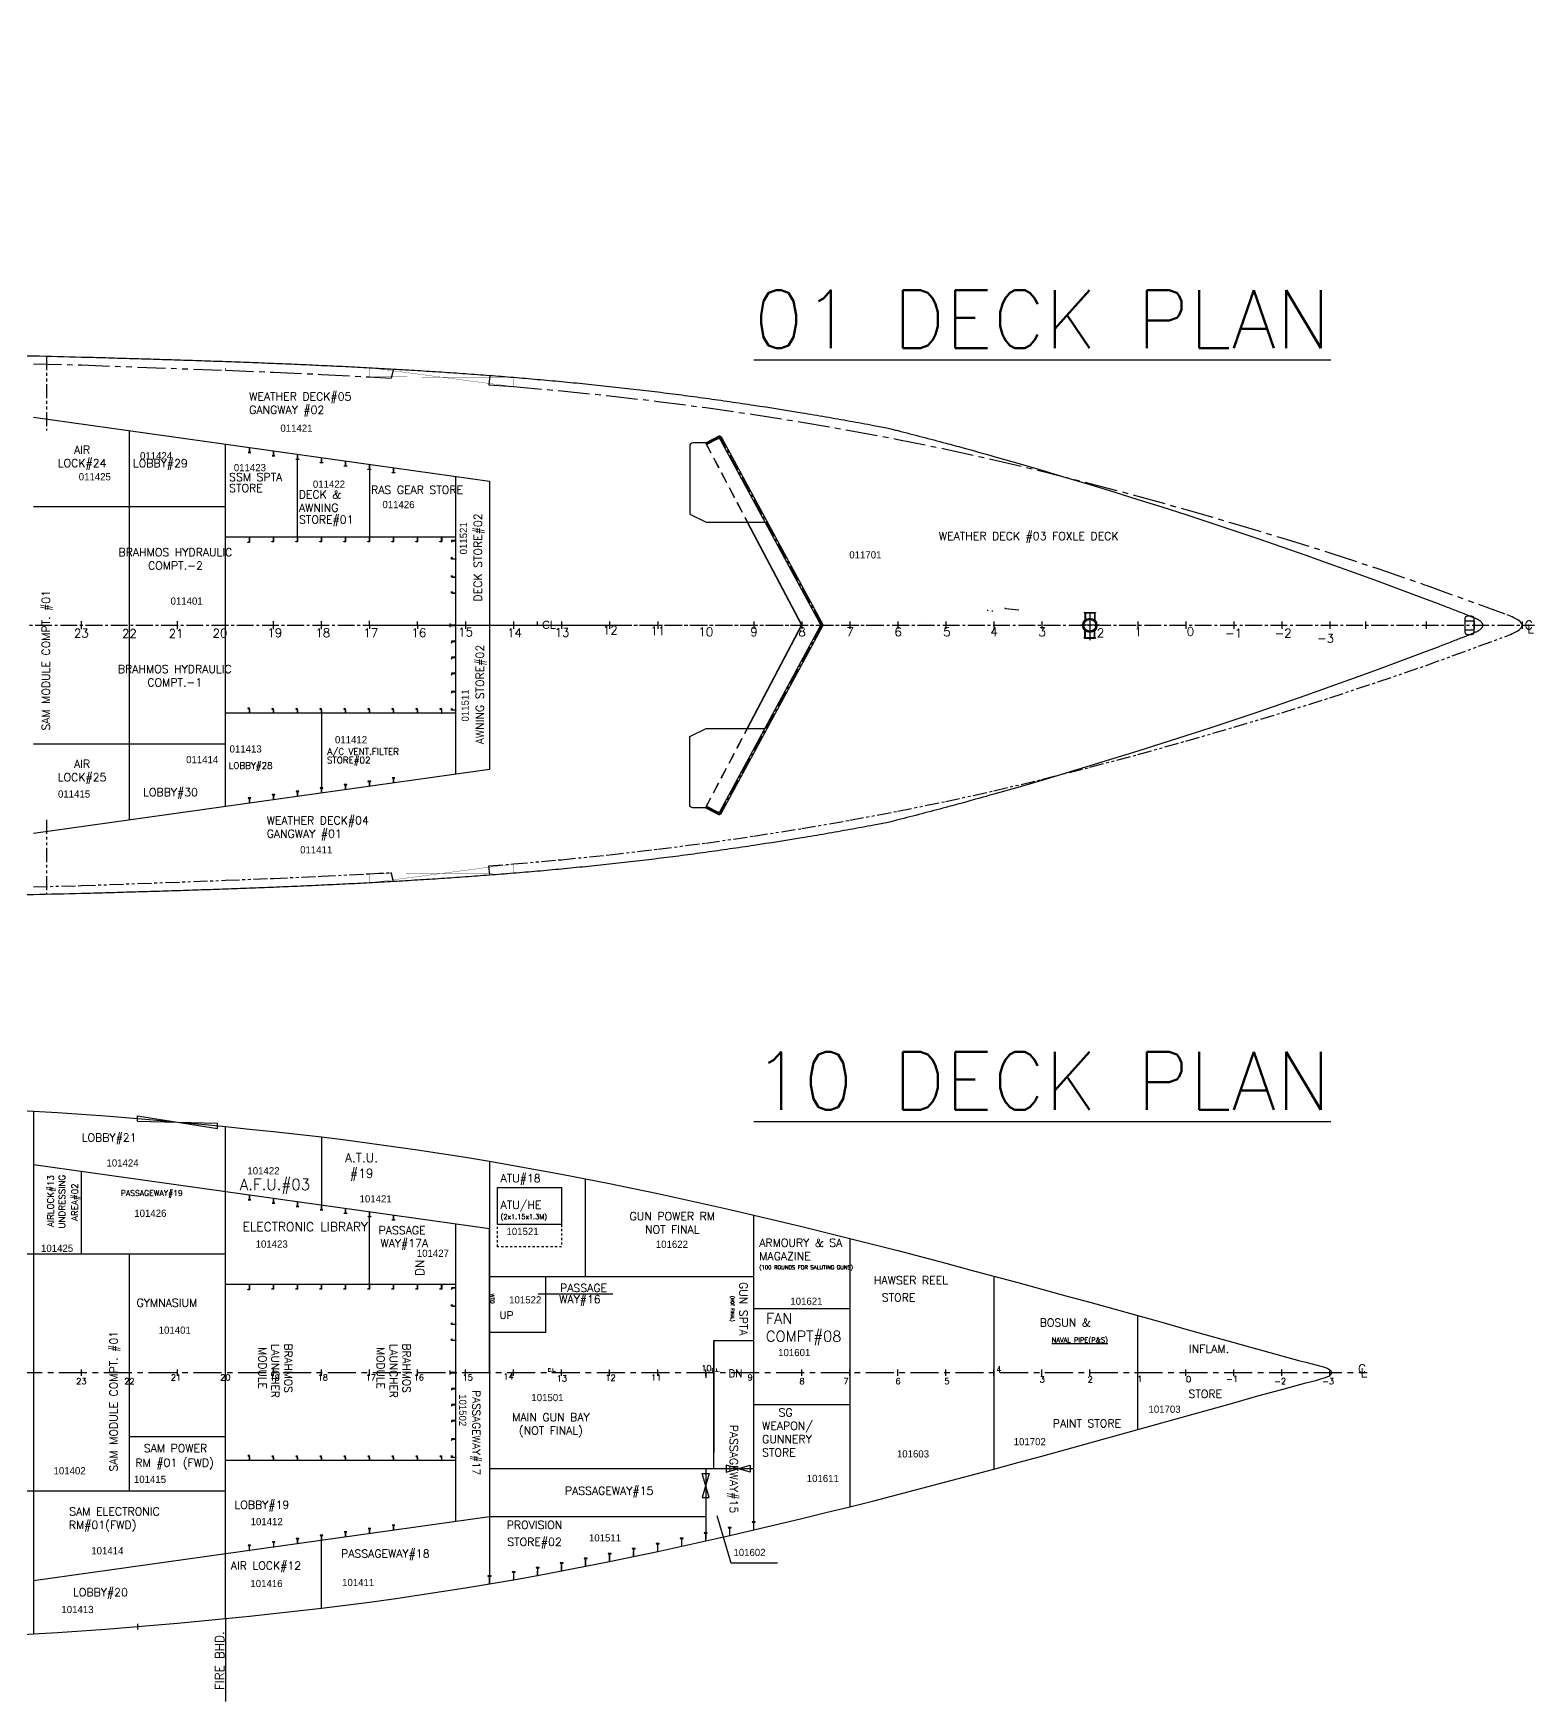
# Model space of a CAD drawing. Header units: millimetres. Extents: x 8394 to 174021, y 916 to 54598.
# Drawn here: x 127127 to 174021, y 2483 to 54598 of the extents above; entities that cross this region are included whole.
import ezdxf
from ezdxf.enums import TextEntityAlignment as Align

# ---------------------------------------------------------------- set-up
doc = ezdxf.new("R2010")
doc.units = ezdxf.units.MM
doc.header["$LTSCALE"] = 700
doc.header["$MEASUREMENT"] = 0
for name, pattern in [('ACAD_ISO02W100', [15, 12, -3]), ('CENTER', [2, 1.25, -0.25, 0.25, -0.25]), ('CENTER2', [1.125, 0.75, -0.125, 0.125, -0.125]), ('DASHDOTX2', [2, 1, -0.5, 0, -0.5]), ('DASHED', [0.75, 0.5, -0.25]), ('DOT', [0.2, 0.1, -0.1]), ('PHANTOM', [2.5, 1.25, -0.25, 0.25, -0.25, 0.25, -0.25]), ('PHANTOM2', [1.25, 0.625, -0.125, 0.125, -0.125, 0.125, -0.125])]:
    doc.linetypes.add(name, pattern=pattern)
for name, color, linetype in [('00', 7, 'Continuous'), ('01', 7, 'Continuous'), ('1 DECK', 7, 'Continuous'), ('3 DECK', 7, 'Continuous'), ('COMPT.NOS', 4, 'Continuous'), ('COMPTNAME', 7, 'Continuous'), ('UP-DOWN', 7, 'Continuous')]:
    doc.layers.add(name, color=color, linetype=linetype)
doc.styles.add('ROMANS', font='romans.shx', dxfattribs={"height": 150})
doc.styles.add('style1', font='romans.shx', dxfattribs={"height": 250})

# ---------------------------------------------------------------- blocks, each defined once
blk = doc.blocks.new('L1', base_point=(121652, 116332))
at = {"color": 251, "true_color": 0x636466}
blk.add_line((121652, 116207), (121652, 116457), dxfattribs=at)
blk = doc.blocks.new('breakwater')
at = {"color": 251, "true_color": 0x636466}
for p, q in [((-838645, 358695), (-838640, 358697)), ((-837344, 356222), (-835647, 352997)), ((-837338, 356222), (-835640, 352997)), ((-837344, 349772), (-835647, 352997)), ((-837338, 349772), (-835640, 352997)), ((-838645, 347300), (-838640, 347297))]:
    blk.add_line(p, q, dxfattribs=at)
at = {"color": 251, "linetype": 'DASHED', "true_color": 0x636466}
for p, q in [((-838645, 358695), (-837344, 356222)), ((-838640, 358697), (-837338, 356222)), ((-838645, 347300), (-837344, 349772)), ((-838640, 347297), (-837338, 349772))]:
    blk.add_line(p, q, dxfattribs=at)
at = {"color": 251, "true_color": 0x636466}
for points in [[(-838645, 358695), (-839040, 358695, 0.414214), (-839140, 358595), (-839140, 356471), (-838626, 356222), (-836789, 356222)], [(-838640, 358697), (-838244, 358906, -0.41036), (-838162, 358881), (-834971, 352997)], [(-838612, 358644), (-838268, 358824, -0.41036), (-838187, 358799), (-835040, 352997)], [(-838640, 347297), (-838244, 347089, 0.41036), (-838162, 347114), (-834971, 352997)], [(-838612, 347351), (-838268, 347171, 0.41036), (-838187, 347196), (-835040, 352997)], [(-838645, 347300), (-839040, 347300, -0.414214), (-839140, 347400), (-839140, 349524), (-838626, 349772), (-836789, 349772)]]:
    blk.add_lwpolyline(points, format="xyb", dxfattribs=at)
at = {"color": 251, "linetype": 'CENTER2', "true_color": 0x636466}
for points in [[(-835006, 352997), (-838174, 358840, 0.41036), (-838256, 358865), (-838626, 358671)], [(-835006, 352997), (-838174, 347155, -0.41036), (-838256, 347130), (-838626, 347324)]]:
    blk.add_lwpolyline(points, format="xyb", dxfattribs=at)

msp = doc.modelspace()

# ---------------------------------------------------------------- linework, layer by layer
at = {"color": 18, "linetype": 'Continuous', "true_color": 0x000000}
for p, q in [((130127, 30028), (130127, 42186)), ((137627, 36107), (137627, 36248)), ((137627, 36107), (137627, 36001)), ((139127, 36107), (139127, 36229)), ((139127, 36107), (139127, 36001)), ((140628, 36221), (140628, 35993)), ((142128, 36229), (142128, 36001)), ((142878, 36107), (142878, 36229)), ((142878, 36107), (142878, 36229)), ((142128, 12663), (142128, 12863)), ((142128, 12663), (142128, 12863)), ((143628, 12663), (143628, 12863)), ((143628, 12663), (143628, 12863)), ((145128, 12663), (145128, 12863)), ((145128, 12663), (145128, 12863)), ((146628, 12663), (146628, 12863)), ((146628, 12663), (146628, 12863)), ((148128, 12663), (148128, 12863)), ((148128, 12663), (148128, 12863)), ((149628, 12663), (149628, 12863)), ((151128, 12663), (151128, 12863)), ((152628, 12663), (152628, 12863)), ((154128, 12663), (154128, 12863)), ((155628, 12663), (155628, 12863)), ((157128, 12663), (157128, 12863)), ((158628, 12663), (158628, 12863)), ((160128, 12663), (160128, 12863)), ((163129, 12663), (163129, 12863)), ((164629, 12663), (164629, 12863)), ((166129, 12663), (166129, 12863)), ((167629, 12663), (167629, 12863))]:
    msp.add_line(p, q, dxfattribs=at)
at = {"color": 18, "true_color": 0x000000}
for p, q in [((133127, 30449), (133127, 41765)), ((133127, 39807), (127127, 39807)), ((156933, 36586), (156929, 36561)), ((157076, 36565), (157073, 36540)), ((157489, 36634), (157905, 36587)), ((159948, 36507), (160308, 36507)), ((159948, 36507), (159948, 36493)), ((159948, 36493), (160308, 36493)), ((159968, 36493), (159968, 36232)), ((160288, 36493), (160288, 36232)), ((160308, 36507), (160308, 36493)), ((134627, 35982), (134627, 36232)), ((136127, 35982), (136127, 36232)), ((159968, 35721), (159968, 35982)), ((160288, 35721), (160288, 35982)), ((171844, 36244), (172129, 36244)), ((171844, 35970), (172129, 35970)), ((159948, 35721), (160308, 35721)), ((159948, 35707), (159948, 35721)), ((159948, 35707), (160308, 35707)), ((160308, 35707), (160308, 35721)), ((127127, 32407), (133127, 32407)), ((127127, 32407), (133127, 32407)), ((127127, 20929), (127127, 4596)), ((133127, 5079), (133127, 20446)), ((136127, 20123), (136127, 18000)), ((141378, 19365), (141378, 6160)), ((127127, 19263), (141378, 17263)), ((149628, 7846), (149628, 17660)), ((152628, 16955), (152628, 8571)), ((133127, 16463), (118126, 16463)), ((130127, 9063), (130127, 16463)), ((141378, 15763), (149628, 15763)), ((157128, 15775), (157128, 9750)), ((149628, 14763), (152628, 14763)), ((161629, 10984), (161629, 14542)), ((128627, 12663), (128627, 12863)), ((130127, 12663), (130127, 12863)), ((131627, 12663), (131627, 12863)), ((133127, 12663), (133127, 12863)), ((134627, 12663), (134627, 12863)), ((136127, 12663), (136127, 12863)), ((137627, 12663), (137627, 12863)), ((139127, 12663), (139127, 12863)), ((140628, 12663), (140628, 12863)), ((148128, 12663), (148128, 12863)), ((148128, 12663), (148128, 12863)), ((148128, 12763), (148128, 12598)), ((148128, 12763), (148128, 12598)), ((149628, 12663), (149628, 12863)), ((151128, 12663), (151128, 12863)), ((152628, 12663), (152628, 12863)), ((154128, 12663), (154128, 12863)), ((155628, 12663), (155628, 12863)), ((157128, 12663), (157128, 12863)), ((158628, 12663), (158628, 12863)), ((160128, 12663), (160128, 12863)), ((161629, 12663), (161629, 12863)), ((161629, 12663), (161629, 12863)), ((163129, 12663), (163129, 12863)), ((164629, 12663), (164629, 12863)), ((166129, 12663), (166129, 12863)), ((149628, 11763), (152628, 11763)), ((133127, 9063), (118126, 9063)), ((127127, 6262), (141378, 8263)), ((136127, 5403), (136127, 7526))]:
    msp.add_line(p, q, dxfattribs=at)
at = {"color": 18, "linetype": 'ACAD_ISO02W100', "ltscale": 2, "true_color": 0x000000}
for p, q in [((159988, 36493), (159988, 36254)), ((160268, 36493), (160268, 36254)), ((159988, 35721), (159988, 35960)), ((160268, 35721), (160268, 35960))]:
    msp.add_line(p, q, dxfattribs=at)
at = {"color": 18, "linetype": 'CENTER', "true_color": 0x000000}
for p, q in [((160128, 36522), (160128, 35635)), ((160422, 36107), (159845, 36107))]:
    msp.add_line(p, q, dxfattribs=at)
at = {"color": 18, "linetype": 'CENTER2', "true_color": 0x000000}
msp.add_line((30320, 36107), (174021, 36107), dxfattribs=at)
msp.add_line((30320, 36107), (174021, 36107), dxfattribs=at)
at = {"color": 18, "linetype": 'CENTER2', "true_color": 0x000000, "extrusion": (0, 0, -1)}
msp.add_line((142907, 36107, 1486), (153717, 36107, 1486), dxfattribs=at)
at = {"color": 18, "linetype": 'DASHDOTX2', "true_color": 0x000000}
for p, q in [((143628, 36229), (143628, 36001)), ((143628, 36229), (143628, 36001)), ((145128, 36221), (145128, 35993)), ((145128, 36221), (145128, 35993)), ((146628, 36221), (146628, 35993)), ((146628, 36221), (146628, 35993)), ((149628, 36221), (149628, 35993)), ((151128, 36221), (151128, 35993)), ((152628, 36221), (152628, 35993)), ((154128, 36221), (154128, 35993)), ((155628, 36229), (155628, 36001)), ((155628, 36221), (155628, 35993)), ((157128, 36229), (157128, 36001)), ((157128, 36229), (157128, 36001)), ((158628, 36229), (158628, 36001)), ((158628, 36221), (158628, 35993)), ((160128, 36229), (160128, 36001)), ((160128, 36229), (160128, 36001)), ((160128, 36229), (160128, 36001)), ((160128, 36229), (160128, 36001)), ((160128, 36229), (160128, 36001)), ((160128, 36229), (160128, 36001)), ((161629, 36229), (161629, 36001)), ((161629, 36221), (161629, 35993)), ((163129, 36229), (163129, 36001)), ((163129, 36221), (163129, 35993)), ((164629, 36229), (164629, 36001)), ((164629, 36221), (164629, 35993)), ((166129, 36229), (166129, 36001)), ((166129, 36221), (166129, 35993)), ((167629, 36229), (167629, 36001)), ((167629, 36221), (167629, 35993)), ((168739, 36229), (168739, 36001)), ((170629, 36229), (170629, 36001)), ((170629, 36221), (170629, 35993)), ((172129, 36221), (172129, 35993)), ((173629, 36229), (173629, 36001))]:
    msp.add_line(p, q, dxfattribs=at)
at = {"color": 18, "linetype": 'ByBlock', "true_color": 0x000000}
for p, q in [((130377, 20617), (130377, 20785)), ((130377, 20785), (132877, 20385)), ((130377, 20617), (130377, 20785)), ((130377, 20785), (132877, 20385)), ((130377, 20617), (132877, 20553)), ((130377, 20617), (132877, 20553)), ((132877, 20385), (132877, 20553)), ((132877, 20385), (132877, 20553)), ((130377, 4909), (130377, 4741))]:
    msp.add_line(p, q, dxfattribs=at)
at = {"color": 18, "true_color": 0x000000}
for points in [[(115876, 44599, 0.000009), (118126, 44597, -0.000027)], [(118126, 27617, 0.000009), (115876, 27615, 0.000129)], [(125627, 44553, -0.001235), (127127, 44524, -0.001138), (128627, 44488, -0.000487), (129377, 44468, -0.000304), (130127, 44446, -0.000288), (130877, 44424, -0.000406), (131627, 44400, -0.000363), (132377, 44376, -0.000073), (133127, 44350, -0.000137), (133877, 44322, -0.000686), (134627, 44293, -0.000795), (135377, 44262, -0.000683), (136127, 44228, -0.000727), (136877, 44193, -0.001017), (137627, 44154, -0.001071), (138377, 44113, -0.000994), (139127, 44068, -0.001051), (139878, 44021, -0.001355), (140628, 43969, -0.001412), (141378, 43914, -0.001336), (142128, 43854, -0.001388), (142878, 43790, -0.001668), (143628, 43722, -0.001717), (144378, 43649, -0.001621), (145128, 43570, -0.001714), (145878, 43487, -0.002177), (146628, 43397, -0.001913), (147378, 43302, -0.000383), (148128, 43202, -0.000321), (148878, 43095, -0.001605), (149628, 42985, -0.003892), (151128, 42748, -0.001888), (151878, 42621, -0.001504), (152628, 42488, -0.000838), (153003, 42420, -0.001368), (153378, 42350, -0.000758), (153605, 42307, -0.000152), (153832, 42263, -0.000047), (153980, 42226, -0.000233), (154128, 42188, -0.001462), (154879, 41995, -0.001635), (155628, 41797, -0.00114), (156169, 41651, -0.002143), (157128, 41385), (157879, 41171), (158628, 40952), (159379, 40729), (160128, 40502), (160879, 40273), (161629, 40040), (162379, 39803), (163129, 39564), (163879, 39318), (164629, 39070), (165380, 38817), (166129, 38559), (166879, 38296), (167629, 38030), (168379, 37759), (169129, 37485), (169880, 37206), (170629, 36926), (171005, 36785, -0.00263), (171379, 36642, -0.002662), (171754, 36494), (172129, 36343, -0.002996), (172173, 36326, -0.014882), (172216, 36307, -0.012438), (172243, 36294, -0.017662), (172268, 36279, -0.018495), (172293, 36261, -0.014332), (172317, 36243, -0.016708), (172339, 36222, -0.030332), (172360, 36199, -0.031131), (172377, 36177, -0.032521), (172390, 36152, -0.025553), (172396, 36136, -0.049753), (172400, 36120, -0.01688), (172401, 36113, -0.003294), (172401, 36107, -0.003294), (172401, 36101, -0.01688), (172400, 36094, -0.049478), (172396, 36078, -0.025553), (172390, 36061, -0.032521), (172377, 36037, -0.031131), (172360, 36014, -0.030332), (172339, 35992, -0.016708), (172317, 35971, -0.014332), (172293, 35952, -0.018495), (172268, 35935, -0.017692), (172243, 35920, -0.012438), (172216, 35907, -0.014869), (172173, 35888, -0.002996), (172129, 35870), (171754, 35720, -0.002662), (171379, 35572, -0.00263), (171005, 35429), (170629, 35288), (169880, 35008), (169129, 34729), (168379, 34455), (167629, 34184), (166879, 33918), (166129, 33655), (165380, 33397), (164629, 33144), (163879, 32896), (163129, 32650), (162379, 32411), (161629, 32174), (160879, 31941), (160128, 31712), (159379, 31485), (158628, 31262), (157879, 31043), (157128, 30829, -0.002143), (156169, 30563, -0.00114), (155628, 30417, -0.001635), (154879, 30219, -0.001462), (154128, 30026, -0.000233), (153980, 29988, -0.000047), (153832, 29951, -0.000152), (153605, 29907, -0.000758), (153378, 29864, -0.001368), (153003, 29794, -0.000838), (152628, 29726, -0.001504), (151878, 29593, -0.001888), (151128, 29466, -0.003892), (149628, 29229, -0.001605), (148878, 29119, -0.000321), (148128, 29012, -0.000383), (147378, 28912, -0.001913), (146628, 28817, -0.002177), (145878, 28727, -0.001714), (145128, 28644, -0.001621), (144378, 28565, -0.001717), (143628, 28492, -0.001668), (142878, 28423, -0.001388), (142128, 28360, -0.001336), (141378, 28300, -0.001412), (140628, 28245, -0.001355), (139878, 28193, -0.001051), (139127, 28146, -0.000994), (138377, 28101, -0.001071), (137627, 28060, -0.001017), (136877, 28021, -0.000727), (136127, 27986, -0.000683), (135377, 27952, -0.000795), (134627, 27921, -0.000686), (133877, 27892, -0.000137), (133127, 27864, -0.000073), (132377, 27838, -0.000363), (131627, 27814, -0.000406), (130877, 27790, -0.000288), (130127, 27768, -0.000304), (129377, 27746, -0.000487), (128627, 27726, -0.001138), (127127, 27690, -0.001235), (125627, 27661, -0.000675)]]:
    msp.add_lwpolyline(points, format="xyb", dxfattribs=at)
for points in [[(127127, 42607), (141378, 40607), (141378, 31607), (127127, 29607)], [(154904, 36304), (154904, 36308)], [(148015, 9612), (148240, 9612), (148015, 8862), (148240, 8862), (148015, 9612)], [(149519, 9875), (149519, 9650), (148769, 9875), (148769, 9650), (149519, 9875)]]:
    msp.add_lwpolyline(points, dxfattribs=at)
at = {"color": 18, "linetype": 'CENTER', "true_color": 0x000000}
msp.add_lwpolyline([(8394, 12763), (118126, 12763), (168786, 12763)], dxfattribs=at)
at = {"color": 18, "true_color": 0x000000}
msp.add_circle((160128, 36107), 223, dxfattribs=at)
at = {"color": 18, "linetype": 'ACAD_ISO02W100', "ltscale": 2, "true_color": 0x000000}
for radius in [203, 183]:
    msp.add_circle((160128, 36107), radius, dxfattribs=at)
at = {"color": 18, "true_color": 0x000000}
for centre, radius, start, end in [((157491, 36654), 20, 173.5516, 263.5516), ((158688, 35782), 25, 5.3372, 95.3372)]:
    msp.add_arc(centre, radius, start, end, dxfattribs=at)
msp.add_solid([(160134, 35987), (160133, 35989), (160135, 35988)], dxfattribs=at)
at = {"layer": '00', "color": 18, "true_color": 0x000000}
for p, q in [((140328, 31459), (140328, 40755)), ((140328, 36107), (141378, 36107)), ((140328, 8115), (140328, 17410))]:
    msp.add_line(p, q, dxfattribs=at)
at = {"layer": '01', "color": 18, "linetype": 'PHANTOM2', "true_color": 0x000000}
for p, q in [((127541, 44515), (127541, 42189)), ((127541, 30025), (127541, 27699))]:
    msp.add_line(p, q, dxfattribs=at)
at = {"layer": '01', "color": 18, "linetype": 'ByBlock', "true_color": 0x000000}
for p, q in [((133116, 44121), (133138, 44120)), ((138373, 44113), (138308, 43828, 2252)), ((138373, 44114), (138374, 44112)), ((141381, 43914, 2290), (141357, 43622, 2318)), ((133877, 41660), (133877, 41502)), ((134627, 41555), (134627, 41397)), ((135377, 41449), (135377, 41291)), ((135377, 38865), (135377, 41449)), ((136877, 41239), (136877, 41081)), ((137627, 41134), (137627, 40976)), ((138377, 41028), (138377, 40870)), ((137956, 36107), (145628, 36107)), ((136127, 33357), (136127, 30870)), ((138377, 31186), (138377, 31344)), ((134627, 30659), (134627, 30817)), ((135377, 30765), (135377, 30923)), ((136877, 30975), (136877, 31133)), ((137627, 31080), (137627, 31238)), ((133877, 30554), (133877, 30712)), ((138373, 28101), (138308, 28386, 2252)), ((141381, 28300, 2290), (141357, 28592, 2318)), ((128627, 16463), (128627, 19053)), ((144378, 15763), (144378, 18814)), ((133877, 18158), (133877, 18316)), ((134627, 18052), (134627, 18210)), ((135377, 17947), (135377, 18105)), ((136877, 17895), (136877, 17737)), ((138377, 17684), (138377, 17526)), ((141378, 12763), (141378, 17263)), ((148378, 13763), (148378, 10263)), ((148378, 12763), (148378, 13763)), ((148378, 9763), (148378, 13763)), ((148378, 13763), (149628, 13763)), ((130127, 10763), (133127, 10763)), ((141378, 9763), (143128, 9763)), ((143128, 9763), (149628, 9763)), ((148128, 9763), (148128, 7559)), ((141378, 8263), (148128, 8263)), ((148878, 7672), (148878, 7831)), ((149628, 7846), (149628, 8005)), ((146628, 7173), (146628, 7425)), ((147378, 7336), (147378, 7588)), ((148128, 7502), (148128, 7754)), ((143628, 6566), (143628, 6818)), ((144378, 6712), (144378, 6963)), ((145128, 6861), (145128, 7113)), ((145128, 6880), (145128, 6894)), ((145878, 7015), (145878, 7174)), ((145878, 7015), (145878, 7162)), ((141378, 6160), (141378, 6412)), ((142128, 6290), (142128, 6304)), ((142878, 6425), (142878, 6572)), ((133127, 5080), (133127, 2483))]:
    msp.add_line(p, q, dxfattribs=at)
at = {"layer": '01', "color": 18, "linetype": 'ByBlock', "true_color": 0x000000, "const_width": 9, "elevation": 2237}
for points in [[(137623, 43868), (142128, 43854), (142129, 43562), (137624, 44154), (137623, 43868)], [(137623, 28345), (142128, 28360), (142129, 28651), (137624, 28059), (137623, 28345)]]:
    msp.add_lwpolyline(points, dxfattribs=at)
at = {"layer": '01', "color": 18, "linetype": 'ByBlock', "true_color": 0x000000}
for points in [[(133881, 41508), (133915, 41508), (133915, 41502), (133839, 41502), (133839, 41508), (133873, 41508), (133873, 41660), (133881, 41659)], [(134631, 41403), (134665, 41403), (134665, 41397), (134589, 41397), (134589, 41403), (134623, 41403), (134623, 41555), (134631, 41554)], [(135381, 41297), (135415, 41297), (135415, 41291), (135339, 41291), (135339, 41297), (135373, 41297), (135373, 41450), (135381, 41449)], [(136131, 41192), (136165, 41192), (136165, 41186), (136089, 41186), (136089, 41192), (136123, 41192), (136123, 41345), (136131, 41344)], [(136881, 41087), (136915, 41087), (136915, 41081), (136839, 41081), (136839, 41087), (136873, 41087), (136873, 41239), (136881, 41238)], [(137631, 40982), (137665, 40982), (137665, 40976), (137577, 40976), (137577, 40982), (137623, 40982), (137623, 41134), (137631, 41133)], [(138381, 40876), (138415, 40876), (138415, 40870), (138339, 40870), (138339, 40876), (138373, 40876), (138373, 41029), (138381, 41028)], [(133881, 38703), (133881, 38703), (133881, 38697), (133827, 38697), (133827, 38703), (133873, 38727), (133873, 38857), (133881, 38857)], [(134631, 38723), (134631, 38723), (134631, 38717), (134577, 38717), (134577, 38723), (134623, 38747), (134623, 38857), (134631, 38857)], [(135381, 38723), (135381, 38723), (135381, 38717), (135327, 38717), (135327, 38723), (135373, 38747), (135373, 38857), (135381, 38857)], [(136131, 38723), (136131, 38723), (136131, 38717), (136077, 38717), (136077, 38723), (136123, 38747), (136123, 38857), (136131, 38857)], [(136881, 38723), (136881, 38723), (136881, 38717), (136827, 38717), (136827, 38723), (136873, 38747), (136873, 38857), (136881, 38857)], [(137631, 38723), (137631, 38723), (137631, 38717), (137577, 38717), (137577, 38723), (137623, 38747), (137623, 38857), (137631, 38857)], [(138381, 38723), (138381, 38723), (138381, 38717), (138327, 38717), (138327, 38723), (138373, 38747), (138373, 38857), (138381, 38857)], [(139131, 38723), (139131, 38723), (139131, 38717), (139077, 38717), (139077, 38723), (139123, 38747), (139124, 38857), (139131, 38857)], [(139882, 38723), (139882, 38723), (139882, 38717), (139828, 38717), (139828, 38723), (139874, 38747), (139874, 38857), (139882, 38857)], [(140193, 38757), (140193, 38757), (140187, 38757), (140187, 38703), (140193, 38703), (140217, 38749), (140328, 38749), (140328, 38757)], [(140193, 38177), (140193, 38177), (140187, 38177), (140187, 38231), (140193, 38231), (140217, 38185), (140328, 38185), (140328, 38177)], [(140193, 37607), (140193, 37607), (140187, 37607), (140187, 37661), (140193, 37661), (140217, 37615), (140328, 37615), (140328, 37607)], [(140193, 37107), (140193, 37107), (140187, 37107), (140187, 37161), (140193, 37161), (140217, 37115), (140328, 37115), (140328, 37107)], [(140193, 35607), (140193, 35607), (140187, 35607), (140187, 35553), (140193, 35553), (140217, 35599), (140328, 35599), (140328, 35607)], [(140193, 35107), (140193, 35107), (140187, 35107), (140187, 35053), (140193, 35053), (140217, 35099), (140328, 35099), (140328, 35107)], [(140193, 34607), (140193, 34607), (140187, 34607), (140187, 34553), (140193, 34553), (140217, 34599), (140328, 34599), (140328, 34607)], [(140193, 34037), (140193, 34037), (140187, 34037), (140187, 33983), (140193, 33983), (140217, 34029), (140328, 34029), (140328, 34037)], [(133881, 33511), (133881, 33511), (133881, 33517), (133827, 33517), (133827, 33511), (133873, 33487), (133873, 33357), (133881, 33357)], [(134631, 33491), (134631, 33491), (134631, 33497), (134577, 33497), (134577, 33491), (134623, 33467), (134623, 33357), (134631, 33357)], [(135381, 33491), (135381, 33491), (135381, 33497), (135327, 33497), (135327, 33491), (135373, 33467), (135373, 33357), (135381, 33357)], [(136131, 33491), (136131, 33491), (136131, 33497), (136077, 33497), (136077, 33491), (136123, 33467), (136123, 33357), (136131, 33357)], [(136881, 33491), (136881, 33491), (136881, 33497), (136827, 33497), (136827, 33491), (136873, 33467), (136873, 33357), (136881, 33357)], [(137631, 33491), (137631, 33491), (137631, 33497), (137577, 33497), (137577, 33491), (137623, 33467), (137623, 33357), (137631, 33357)], [(138381, 33491), (138381, 33491), (138381, 33497), (138327, 33497), (138327, 33491), (138373, 33467), (138373, 33357), (138381, 33357)], [(139131, 33491), (139131, 33491), (139131, 33497), (139077, 33497), (139077, 33491), (139123, 33467), (139124, 33357), (139131, 33357)], [(139882, 33491), (139882, 33491), (139882, 33497), (139828, 33497), (139828, 33491), (139874, 33467), (139874, 33357), (139882, 33357)], [(140193, 33457), (140193, 33457), (140187, 33457), (140187, 33511), (140193, 33511), (140217, 33465), (140328, 33465), (140328, 33457)], [(138381, 31338), (138415, 31338), (138415, 31344), (138339, 31344), (138339, 31338), (138373, 31338), (138373, 31185), (138381, 31186)], [(134631, 30811), (134665, 30811), (134665, 30817), (134589, 30817), (134589, 30811), (134623, 30811), (134623, 30659), (134631, 30660)], [(135381, 30917), (135415, 30917), (135415, 30923), (135339, 30923), (135339, 30917), (135373, 30917), (135373, 30764), (135381, 30765)], [(136131, 31022), (136165, 31022), (136165, 31028), (136089, 31028), (136089, 31022), (136123, 31022), (136123, 30869), (136131, 30870)], [(136881, 31127), (136915, 31127), (136915, 31133), (136839, 31133), (136839, 31127), (136873, 31127), (136873, 30975), (136881, 30975)], [(137631, 31232), (137665, 31232), (137665, 31238), (137577, 31238), (137577, 31232), (137623, 31232), (137623, 31080), (137631, 31081)], [(133881, 30706), (133915, 30706), (133915, 30712), (133839, 30712), (133839, 30706), (133873, 30706), (133873, 30554), (133881, 30554)], [(133881, 18164), (133915, 18164), (133915, 18158), (133839, 18158), (133839, 18164), (133873, 18164), (133873, 18316), (133881, 18315)], [(143628, 17390), (141628, 17390), (141628, 18540), (143628, 18540)], [(134631, 18058), (134665, 18058), (134665, 18052), (134589, 18052), (134589, 18058), (134623, 18058), (134623, 18211), (134631, 18210)], [(135381, 17953), (135415, 17953), (135415, 17947), (135339, 17947), (135339, 17953), (135373, 17953), (135373, 18106), (135381, 18105)], [(136131, 17848), (136165, 17848), (136165, 17842), (136089, 17842), (136089, 17848), (136123, 17848), (136123, 18000), (136131, 17999)], [(136881, 17743), (136915, 17743), (136915, 17737), (136839, 17737), (136839, 17743), (136873, 17743), (136873, 17895), (136881, 17894)], [(137631, 17637), (137665, 17637), (137665, 17631), (137589, 17631), (137589, 17637), (137623, 17637), (137623, 17790), (137631, 17789)], [(138381, 17532), (138415, 17532), (138415, 17526), (138339, 17526), (138339, 17532), (138373, 17532), (138373, 17685), (138381, 17684)], [(133881, 15358), (133881, 15358), (133881, 15352), (133827, 15352), (133827, 15358), (133873, 15383), (133873, 15513), (133881, 15513)], [(134631, 15378), (134631, 15378), (134631, 15372), (134577, 15372), (134577, 15378), (134623, 15403), (134623, 15513), (134631, 15513)], [(135381, 15378), (135381, 15378), (135381, 15372), (135327, 15372), (135327, 15378), (135373, 15403), (135373, 15513), (135381, 15513)], [(136131, 15378), (136131, 15378), (136131, 15372), (136077, 15372), (136077, 15378), (136123, 15403), (136123, 15513), (136131, 15513)], [(136881, 15378), (136881, 15378), (136881, 15372), (136827, 15372), (136827, 15378), (136873, 15403), (136873, 15513), (136881, 15513)], [(137631, 15378), (137631, 15378), (137631, 15372), (137577, 15372), (137577, 15378), (137623, 15403), (137623, 15513), (137631, 15513)], [(138381, 15378), (138381, 15378), (138381, 15372), (138327, 15372), (138327, 15378), (138373, 15403), (138373, 15513), (138381, 15513)], [(139131, 15378), (139131, 15378), (139131, 15372), (139077, 15372), (139077, 15378), (139124, 15403), (139124, 15513), (139131, 15513)], [(139882, 15378), (139882, 15378), (139882, 15372), (139828, 15372), (139828, 15378), (139874, 15403), (139874, 15513), (139882, 15513)], [(140193, 15413), (140193, 15413), (140187, 15413), (140187, 15359), (140193, 15359), (140217, 15405), (140328, 15405), (140328, 15413)], [(140193, 14833), (140193, 14833), (140187, 14833), (140187, 14887), (140193, 14887), (140217, 14841), (140328, 14841), (140328, 14833)], [(140193, 14263), (140193, 14263), (140187, 14263), (140187, 14317), (140193, 14317), (140217, 14271), (140328, 14271), (140328, 14263)], [(140193, 13763), (140193, 13763), (140187, 13763), (140187, 13817), (140193, 13817), (140217, 13771), (140328, 13771), (140328, 13763)], [(140193, 12263), (140193, 12263), (140187, 12263), (140187, 12209), (140193, 12209), (140217, 12255), (140328, 12255), (140328, 12263)], [(140193, 11763), (140193, 11763), (140187, 11763), (140187, 11709), (140193, 11709), (140217, 11755), (140328, 11755), (140328, 11763)], [(140193, 11263), (140193, 11263), (140187, 11263), (140187, 11209), (140193, 11209), (140217, 11255), (140328, 11255), (140328, 11263)], [(140193, 10693), (140193, 10693), (140187, 10693), (140187, 10639), (140193, 10639), (140217, 10685), (140328, 10685), (140328, 10693)], [(133881, 10167), (133881, 10167), (133881, 10173), (133827, 10173), (133827, 10167), (133873, 10143), (133873, 10013), (133881, 10013)], [(134631, 10147), (134631, 10147), (134631, 10153), (134577, 10153), (134577, 10147), (134623, 10123), (134623, 10013), (134631, 10013)], [(135381, 10147), (135381, 10147), (135381, 10153), (135327, 10153), (135327, 10147), (135373, 10123), (135373, 10013), (135381, 10013)], [(136131, 10147), (136131, 10147), (136131, 10153), (136077, 10153), (136077, 10147), (136123, 10123), (136123, 10013), (136131, 10013)], [(136881, 10147), (136881, 10147), (136881, 10153), (136827, 10153), (136827, 10147), (136873, 10123), (136873, 10013), (136881, 10013)], [(137631, 10147), (137631, 10147), (137631, 10153), (137577, 10153), (137577, 10147), (137623, 10123), (137623, 10013), (137631, 10013)], [(138381, 10147), (138381, 10147), (138381, 10153), (138327, 10153), (138327, 10147), (138373, 10123), (138373, 10013), (138381, 10013)], [(139131, 10147), (139131, 10147), (139131, 10153), (139077, 10153), (139077, 10147), (139124, 10123), (139124, 10013), (139131, 10013)], [(139882, 10147), (139882, 10147), (139882, 10153), (139828, 10153), (139828, 10147), (139874, 10123), (139874, 10013), (139882, 10013)], [(140193, 10113), (140193, 10113), (140187, 10113), (140187, 10167), (140193, 10167), (140217, 10121), (140328, 10121), (140328, 10113)], [(137631, 7888), (137665, 7888), (137665, 7894), (137589, 7894), (137589, 7888), (137623, 7888), (137623, 7736), (137631, 7737)], [(138381, 7993), (138415, 7993), (138415, 7999), (138339, 7999), (138339, 7993), (138373, 7993), (138373, 7841), (138381, 7842)], [(133874, 7361), (133908, 7361), (133908, 7367), (133832, 7367), (133832, 7361), (133866, 7361), (133866, 7208), (133874, 7209)], [(134638, 7468), (134672, 7468), (134672, 7474), (134596, 7474), (134596, 7468), (134630, 7468), (134630, 7315), (134638, 7317)], [(135381, 7572), (135415, 7572), (135415, 7578), (135339, 7578), (135339, 7572), (135373, 7572), (135373, 7420), (135381, 7421)], [(136131, 7678), (136165, 7678), (136165, 7684), (136089, 7684), (136089, 7678), (136123, 7678), (136123, 7525), (136131, 7526)], [(136881, 7783), (136915, 7783), (136915, 7789), (136839, 7789), (136839, 7783), (136873, 7783), (136873, 7630), (136881, 7631)]]:
    msp.add_lwpolyline(points, close=True, dxfattribs=at)
msp.add_lwpolyline([(171919, 35822), (172054, 35822, 0.414214), (172129, 35897), (172129, 36317, 0.414214), (172054, 36392), (171919, 36392, 0.414214), (171844, 36317), (171844, 35897, 0.414214)], format="xyb", close=True, dxfattribs=at)
msp.add_lwpolyline([(173162, 35776, 0.014843), (173369, 35871, 0.026954), (173533, 35964, 0.209127), (173629, 36107, 0.209127), (173533, 36250, 0.026954), (173369, 36343, 0.014843), (173162, 36438, 0.014843)], format="xyb", dxfattribs=at)
at = {"layer": '01', "color": 18, "linetype": 'DOT', "true_color": 0x000000}
msp.add_lwpolyline([(143628, 17390), (143628, 16690), (141628, 16690), (141628, 17390)], dxfattribs=at)
at = {"layer": '01', "color": 18, "linetype": 'ByBlock', "true_color": 0x000000}
msp.add_lwpolyline([(143128, 15763), (143128, 14013), (141378, 14013)], dxfattribs=at)
at = {"layer": '01', "color": 18, "linetype": 'PHANTOM', "true_color": 0x000000}
for points in [[(127128, 44275, 1963), (128629, 44239, 1958), (133129, 44074, 2140), (134629, 44014, 2172), (136129, 43946, 2205), (137629, 43868, 2237), (138308, 43828, 2252)], [(141357, 43622, 2318), (142129, 43562, 2334), (143629, 43429, 2367), (145129, 43276, 2399), (146629, 43103, 2431), (148129, 42908, 2464), (149629, 42692, 2496), (151129, 42456, 2528), (152629, 42197, 2561), (154129, 41916, 2593), (155629, 41610, 2625), (157129, 41278, 2658), (158629, 40922, 2690), (160129, 40541, 2722), (161629, 40144, 2733), (163128, 39723, 2787), (164628, 39289, 2819), (166128, 38837, 2852), (167628, 38368, 2884), (169128, 37877, 2916), (170628, 37361, 2952), (173162, 36438, 3001)]]:
    msp.add_polyline3d(points, dxfattribs=at)
at = {"layer": '01', "color": 18, "linetype": 'PHANTOM2', "true_color": 0x000000}
for points in [[(141357, 28592, 2318), (142129, 28651, 2334), (143629, 28785, 2367), (145129, 28938, 2399), (146629, 29111, 2431), (148129, 29306, 2464), (149629, 29522, 2496), (151129, 29758, 2528), (152629, 30017, 2561), (154129, 30298, 2593), (155629, 30604, 2625), (157129, 30936, 2658), (158629, 31292, 2690), (160129, 31673, 2722), (161629, 32070, 2733), (163128, 32491, 2787), (164628, 32925, 2819), (166128, 33377, 2852), (167628, 33845, 2884), (169128, 34336, 2916), (170628, 34853, 2952), (173162, 35776, 3001)], [(127128, 27939, 1963), (128629, 27975, 1958), (133129, 28140, 2140), (134629, 28200, 2172), (136129, 28268, 2205), (137629, 28346, 2237), (138308, 28386, 2252)]]:
    msp.add_polyline3d(points, dxfattribs=at)
at = {"layer": '1 DECK', "color": 18, "true_color": 0x000000}
for points in [[(126377, 20972, 0), (127127, 20929, 0), (127877, 20883, 0), (128627, 20833, 0), (129377, 20778, 0), (130127, 20718, 0), (130877, 20655, 0), (131627, 20587, 0), (132377, 20519, 0), (133127, 20446, 0), (133877, 20371, 0), (134627, 20292, 0), (135377, 20210, 0), (136127, 20123, 0), (136877, 20030, 0), (137627, 19931, 0), (138377, 19828, 0), (139127, 19720, 0), (139877, 19607, 0), (140628, 19490, 0), (141378, 19365, 0), (142128, 19236, 0), (142878, 19100, 0), (143628, 18960, 0), (144378, 18814, 0), (145128, 18664, 0), (145878, 18510, 0), (146628, 18352, 0), (147378, 18190, 0), (148128, 18023, 0), (148878, 17853, 0), (149628, 17680, 0), (150378, 17503, 0), (151128, 17323, 0), (151878, 17139, 0), (152628, 16955, 0), (153378, 16765, 0), (154128, 16572, 0), (154878, 16376, 0), (155628, 16177, 0), (156378, 15977, 0), (157128, 15775, 0), (157878, 15572, 0), (158628, 15369, 0), (159378, 15164, 0), (160128, 14958, 0), (160879, 14750, 0), (161629, 14542, 0), (162379, 14333, 0), (163129, 14123, 0), (163879, 13913, 0), (164629, 13704, 0), (165379, 13495, 0), (166129, 13288, 0), (166503, 13183, 0), (166690, 13132, 0), (166879, 13083, 0), (167188, 13005, 0), (167341, 12964, 0), (167491, 12917, 0), (167561, 12890, 0), (167596, 12872, 0), (167629, 12850, 0), (167650, 12832, 0), (167668, 12811, 0), (167681, 12788, 0), (167684, 12776, 0), (167686, 12763, 0)], [(126377, 4553, 0), (127127, 4596, 0), (127877, 4643, 0), (128627, 4693, 0), (129377, 4748, 0), (130127, 4807, 0), (130877, 4871, 0), (131627, 4938, 0), (132377, 5007, 0), (133127, 5079, 0), (133877, 5155, 0), (134627, 5233, 0), (135377, 5315, 0), (136127, 5403, 0), (136877, 5495, 0), (137627, 5594, 0), (138377, 5698, 0), (139127, 5806, 0), (139877, 5919, 0), (140628, 6036, 0), (141378, 6160, 0), (142128, 6290, 0), (142878, 6425, 0), (143628, 6566, 0), (144378, 6712, 0), (145128, 6861, 0), (145878, 7015, 0), (146628, 7173, 0), (147378, 7336, 0), (148128, 7502, 0), (148878, 7672, 0), (149628, 7846, 0), (150378, 8023, 0), (151128, 8203, 0), (151878, 8387, 0), (152628, 8571, 0), (153378, 8761, 0), (154128, 8953, 0), (154878, 9150, 0), (155628, 9348, 0), (156378, 9549, 0), (157128, 9750, 0), (157878, 9953, 0), (158628, 10156, 0), (159378, 10362, 0), (160128, 10568, 0), (160879, 10775, 0), (161629, 10984, 0), (162379, 11193, 0), (163129, 11402, 0), (163879, 11612, 0), (164629, 11821, 0), (165379, 12031, 0), (166129, 12238, 0), (166503, 12343, 0), (166690, 12394, 0), (166879, 12443, 0), (167188, 12520, 0), (167341, 12562, 0), (167491, 12609, 0), (167561, 12636, 0), (167596, 12653, 0), (167629, 12676, 0), (167650, 12694, 0), (167668, 12715, 0), (167681, 12738, 0), (167684, 12750, 0), (167686, 12763, 0)]]:
    msp.add_polyline3d(points, dxfattribs=at)
at = {"layer": '3 DECK', "color": 18, "true_color": 0x000000}
for points in [[(148882, 7673), (148882, 7912), (148910, 7912), (148928, 7912), (148928, 7924), (148910, 7924), (148828, 7924), (148828, 7912), (148874, 7912), (148874, 7671), (148882, 7673)], [(149632, 7847), (149632, 8086), (149660, 8086), (149678, 8086), (149678, 8098), (149660, 8098), (149578, 8098), (149578, 8086), (149624, 8086), (149624, 7845), (149632, 7847)], [(146632, 7174), (146632, 7413), (146660, 7413), (146678, 7413), (146678, 7425), (146660, 7425), (146578, 7425), (146578, 7413), (146624, 7413), (146624, 7172), (146632, 7174)], [(147382, 7337), (147382, 7576), (147410, 7576), (147428, 7576), (147428, 7588), (147410, 7588), (147328, 7588), (147328, 7576), (147374, 7576), (147374, 7335), (147382, 7337)], [(148132, 7503), (148132, 7742), (148160, 7742), (148178, 7742), (148178, 7754), (148160, 7754), (148078, 7754), (148078, 7742), (148124, 7742), (148124, 7502), (148132, 7503)], [(143632, 6567), (143632, 6806), (143660, 6806), (143678, 6806), (143678, 6818), (143660, 6818), (143578, 6818), (143578, 6806), (143624, 6806), (143624, 6565), (143632, 6567)], [(144382, 6712), (144382, 6951), (144410, 6951), (144428, 6951), (144428, 6963), (144410, 6963), (144328, 6963), (144328, 6951), (144374, 6951), (144374, 6711), (144382, 6712)], [(145132, 6862), (145132, 7101), (145160, 7101), (145178, 7101), (145178, 7113), (145160, 7113), (145078, 7113), (145078, 7101), (145124, 7101), (145124, 6860), (145132, 6862)], [(145882, 7016), (145882, 7255), (145910, 7255), (145928, 7255), (145928, 7267), (145910, 7267), (145828, 7267), (145828, 7255), (145874, 7255), (145874, 7014), (145882, 7016)], [(141382, 6161), (141382, 6400), (141410, 6400), (141428, 6400), (141428, 6412), (141410, 6412), (141328, 6412), (141328, 6400), (141374, 6400), (141374, 6160), (141382, 6161)], [(142132, 6290), (142132, 6530), (142160, 6530), (142178, 6530), (142178, 6542), (142160, 6542), (142078, 6542), (142078, 6530), (142124, 6530), (142124, 6289), (142132, 6290)], [(142882, 6426), (142882, 6665), (142910, 6665), (142928, 6665), (142928, 6677), (142910, 6677), (142828, 6677), (142828, 6665), (142874, 6665), (142874, 6424), (142882, 6426)]]:
    msp.add_lwpolyline(points, dxfattribs=at)
at = {"layer": 'COMPT.NOS', "color": 18, "linetype": 'ByBlock', "true_color": 0x000000}
for p, q in [((148919, 6809), (148489, 8284)), ((150369, 6809), (148919, 6809))]:
    msp.add_line(p, q, dxfattribs=at)
at = {"layer": 'COMPTNAME', "color": 18, "linetype": 'ByBlock', "true_color": 0x000000}
for p, q in [((137627, 40976), (137627, 38865)), ((140328, 38857), (133127, 38857)), ((140328, 33357), (133127, 33357)), ((137627, 15513), (137627, 17631)), ((140328, 15513), (133127, 15513)), ((140328, 10013), (133127, 10013))]:
    msp.add_line(p, q, dxfattribs=at)
at = {"layer": 'COMPTNAME', "color": 18, "true_color": 0x000000}
msp.add_line((142895, 15225), (145232, 15225), dxfattribs=at)
at = {"layer": 'COMPTNAME', "color": 18, "linetype": 'ByBlock', "true_color": 0x000000}
for points in [[(140148, 36103), (140328, 36103), (140328, 36111), (140148, 36111), (140148, 36157), (140136, 36157), (140136, 36057), (140148, 36057)], [(140148, 12759), (140328, 12759), (140328, 12767), (140148, 12767), (140148, 12813), (140136, 12813), (140136, 12713), (140148, 12713)]]:
    msp.add_lwpolyline(points, close=True, dxfattribs=at)

# ---------------------------------------------------------------- block references
at = {"color": 18, "true_color": 0x000000, "xscale": 1.000048201625, "yscale": 1.000048201625, "zscale": 1.000048201625}
for name, p in [('breakwater', (986809, -316907)), ('L1', (128627, 36107)), ('L1', (130127, 36107)), ('L1', (131627, 36107)), ('L1', (133127, 36107))]:
    msp.add_blockref(name, p, dxfattribs=at)

# ---------------------------------------------------------------- texts
at = {"color": 18, "true_color": 0x000000, "style": 'ROMANS'}
for s, height, p in [('23', 270, (128627, 35723)), ('22', 270, (130127, 35713)), ('21', 270, (131582, 35713)), ('20', 270, (132955, 35722)), ('19', 270, (134668, 35739)), ('18', 270, (136168, 35739)), ('17', 270, (137668, 35739)), ('16', 270, (139168, 35739)), ('15', 270, (140627, 35762)), ('14', 270, (142157, 35737)), ('13', 270, (143640, 35751)), ('13', 270, (143640, 35751)), ('12', 270, (145149, 35824)), ('12', 270, (145149, 35824)), ('11', 270, (146632, 35800)), ('10', 275, (148132, 35766)), ('9', 270, (149638, 35766)), ('8', 275, (151138, 35766)), ('7', 275, (152638, 35766)), ('6', 275, (154138, 35766)), ('5', 275, (155663, 35766)), ('4', 275, (157139, 35766)), ('3', 275, (158639, 35766)), ('1', 275, (161639, 35766)), ('C', 275, (173838, 35979)), ('L', 275, (173894, 35857)), ('23', 189, (128627, 12397)), ('22', 189, (130127, 12397)), ('21', 189, (131582, 12516)), ('20', 189, (133123, 12516)), ('19', 189, (134668, 12516)), ('18', 189, (136168, 12516)), ('17', 189, (137668, 12516)), ('16', 189, (139168, 12516)), ('15', 189, (140693, 12516)), ('14', 189, (141972, 12549)), ('14', 189, (141972, 12549)), ('13', 189, (143635, 12487)), ('13', 189, (143635, 12487)), ('12', 189, (145156, 12507)), ('12', 189, (145156, 12507)), ('11', 189, (146581, 12512)), ('11', 189, (146581, 12512)), ('10', 189, (148152, 12805)), ('10', 189, (148152, 12805)), ('9', 189, (149517, 12516)), ('8', 189, (151138, 12397)), ('7', 189, (152508, 12397)), ('6', 189, (154138, 12397)), ('5', 189, (155663, 12397)), ('4', 189, (157285, 12769)), ('3', 189, (158639, 12454)), ('2', 189, (160139, 12454)), ('1', 189, (161688, 12470)), ('0', 189, (163210, 12462)), ('-1', 189, (164571, 12470)), ('-2', 189, (166071, 12397)), ('-3', 189, (167571, 12397)), ('C', 275, (168632, 12744)), ('L', 275, (168689, 12622))]:
    msp.add_text(s, height=height, dxfattribs=at).set_placement(p, align=Align.CENTER)
at = {"color": 18, "linetype": 'CENTER', "true_color": 0x000000, "style": 'ROMANS'}
msp.add_text('2', height=270, dxfattribs=at).set_placement((160462, 35870), align=Align.MIDDLE)
at = {"color": 18, "true_color": 0x000000, "style": 'ROMANS'}
for s, p in [('0', (163269, 35915)), ('0', (163269, 35915)), ('-1', (164616, 35862)), ('-2', (166163, 35862)), ('-3', (167487, 35700))]:
    msp.add_text(s, height=270, dxfattribs=at).set_placement(p, align=Align.MIDDLE)
msp.add_text('A.T.U.', height=280, dxfattribs=at).set_placement((137892, 19337), align=Align.RIGHT)
for s, height, rotation, p in [('DN', 275, 90, (139337, 15783)), ('WTD', 118.5, 270, (141405, 15229))]:
    msp.add_text(s, height=height, rotation=rotation, dxfattribs=at).set_placement(p)
msp.add_text('FIRE BHD.', height=275, rotation=90, dxfattribs=at).set_placement((133082, 4682), align=Align.RIGHT)
at = {"color": 18, "linetype": 'Continuous', "true_color": 0x000000, "char_height": 1813.38, "attachment_point": 1, "style": 'ROMANS'}
for s, insert, width in [('{\\L01 DECK PLAN}', (149628, 46575), 27219.32), ('{\\L10 DECK PLAN}', (149628, 22781), 35646.31)]:
    msp.add_mtext(s, dxfattribs=dict(at, insert=insert, width=width))
at = {"color": 18, "true_color": 0x000000, "insert": (143451, 36120), "char_height": 254, "attachment_point": 6}
msp.add_mtext('CL', dxfattribs=at)
at = {"color": 18, "true_color": 0x000000, "insert": (141720, 17259), "char_height": 400.02, "width": 1855.18, "attachment_point": 7, "style": 'ROMANS'}
msp.add_mtext('{\\H0.625x;ATU/HE\\P\\H0.6x;(2x1.15x1.3M)\\P }', dxfattribs=at)
at = {"color": 18, "true_color": 0x000000, "insert": (149156, 14756), "char_height": 250.01, "width": 2326.78, "attachment_point": 5, "rotation": 270, "style": 'ROMANS'}
msp.add_mtext('GUN SPTA\\P{\\H0.4x;(NOT FINAL)}', dxfattribs=at)
at = {"color": 18, "true_color": 0x000000, "attachment_point": 1}
for s, insert, char_height, width in [('{\\Fromans.shx|c0;\\LNAVAL PIPE(P&S)}', (158937, 13856), 150.01, 2068.28), ('{\\Fromans.shx|c0;C.L.}', (143200, 12894), 100, 331.68), ('{\\Fromans.shx|c0;C.L.}', (148317, 12891), 100, 331.68)]:
    msp.add_mtext(s, dxfattribs=dict(at, insert=insert, char_height=char_height, width=width))
at = {"layer": 'COMPT.NOS', "color": 18, "linetype": 'ByBlock', "true_color": 0x000000, "char_height": 225, "width": 1831.54, "attachment_point": 1}
for s, insert in [('011421', (134843, 42378)), ('011424', (130458, 41516)), ('011425', (128544, 40860)), ('011423', (133389, 41145)), ('011422', (135858, 40628)), ('011426', (138030, 39991)), ('011701', (152614, 38420)), ('011401', (131412, 36977)), ('011413', (133256, 32358)), ('011412', (136548, 32646)), ('011414', (131899, 32024)), ('011415', (127897, 30949)), ('011411', (135461, 29206)), ('101424', (129410, 19422)), ('101422', (133812, 19179)), ('101421', (137316, 18302)), ('101426', (130279, 17852)), ('101521', (141906, 17285)), ('101425', (127366, 16759)), ('101423', (134069, 16890)), ('101622', (146571, 16883)), ('101427', (139105, 16602)), ('101522', (141989, 15148)), ('101621', (150773, 15104)), ('101401', (131042, 14201)), ('101601', (150392, 13501)), ('101501', (142684, 12095)), ('101703', (161959, 11731)), ('101702', (157749, 10717)), ('101603', (154101, 10335)), ('101402', (127757, 9809)), ('101415', (130268, 9540)), ('101611', (151284, 9568)), ('101412', (133914, 8219)), ('101414', (128936, 7310)), ('101511', (144481, 7711)), ('101602', (148994, 7256)), ('101416', (133906, 6286)), ('101411', (136770, 6318)), ('101413', (128002, 5474))]:
    msp.add_mtext(s, dxfattribs=dict(at, insert=insert))
at = {"layer": 'COMPT.NOS', "color": 18, "linetype": 'ByBlock', "true_color": 0x000000, "width": 1831.54, "attachment_point": 1}
for s, insert, char_height, rotation in [('\\pt225;011521', (140448, 38323), 225.01, 90), ('011511', (140504, 33101), 225, 90), ('101502', (140651, 12089), 225, 270)]:
    msp.add_mtext(s, dxfattribs=dict(at, insert=insert, char_height=char_height, rotation=rotation))
at = {"layer": 'COMPTNAME', "color": 18, "linetype": 'ByBlock', "true_color": 0x000000}
for s, height, style, p in [('SSM SPTA', 250, 'style1', (133243, 40611, 0)), ('STORE', 250, 'style1', (133243, 40269, 0)), ('DECK &', 250, 'style1', (135414, 40068, 0)), ('RAS GEAR STORE', 250.01, 'style1', (137677, 40214)), ('AWNING ', 250, 'style1', (135424, 39656, 0)), ('STORE#01', 250, 'style1', (135424, 39285, 0)), ('LOBBY#28', 200, 'style1', (133227, 31626)), ('A/C VENT.FILTER ', 200.01, 'style1', (136310, 32064)), ('STORE#02', 200, 'style1', (136296, 31795)), ('LOBBY#30', 250, 'style1', (130555, 30768)), ('LOBBY#21', 250, 'style1', (128636, 19978)), ('GYMNASIUM', 250, 'style1', (130351, 14818)), ('SAM POWER ', 250, 'style1', (130576, 10275)), ('RM #01 (FWD)', 250.01, 'style1', (130314, 9823)), ('SAM ELECTRONIC ', 250.01, 'style1', (128247, 8301)), ('LOBBY#19', 250, 'style1', (133408, 8506)), ('RM#01(FWD)', 250, 'style1', (128235, 7880)), ('PROVISION ', 250, 'style1', (141912, 7878)), ('STORE#02', 250, 'style1', (141930, 7347)), ('PASSAGEWAY#18', 250.03, 'ROMANS', (136738, 6981))]:
    msp.add_text(s, height=height, dxfattribs=dict(at, style=style)).set_placement(p)
at = {"layer": 'COMPTNAME', "color": 18, "true_color": 0x000000}
for s, height, style, p in [('WEATHER DECK #03 FOXLE DECK', 250.01, 'style1', (161025, 38770)), ('A.T.U.', 280, 'ROMANS', (137892, 19337)), ('A.F.U.#03', 343.8, 'ROMANS', (135772, 18466)), ('#19', 280, 'ROMANS', (137752, 18846)), ('ATU#18', 250, 'style1', (142973, 18706)), ('ELECTRONIC LIBRARY', 280.01, 'ROMANS', (137575, 17178)), ('PASSAGE', 250, 'style1', (139378, 17084)), ('WAY#17A', 250, 'style1', (139458, 16676)), ('WAY#16', 250, 'style1', (144848, 14930)), ('PASSAGE', 250, 'style1', (145048, 15280)), ('BOSUN &', 250, 'style1', (160156, 14197)), ('INFLAM.', 250, 'style1', (164476, 13381)), ('STORE ', 250, 'style1', (164430, 11971)), ('PAINT STORE', 250.01, 'style1', (161103, 11051)), ('PASSAGEWAY#15', 250.01, 'style1', (146494, 8945)), ('LOBBY#20', 250, 'style1', (130079, 5775))]:
    msp.add_text(s, height=height, dxfattribs=dict(at, style=style)).set_placement(p, align=Align.RIGHT)
at = {"layer": 'COMPTNAME', "color": 18, "true_color": 0x000000, "style": 'style1'}
for p in [(127645, 32815, 0), (129759, 9670, 0)]:
    msp.add_text('SAM MODULE COMPT. #01', height=250.01, rotation=90, dxfattribs=at).set_placement(p)
at = {"layer": 'COMPTNAME', "color": 18, "linetype": 'ByBlock', "true_color": 0x000000, "style": 'style1'}
for s, height, p in [('AIRLOCK#13', 200, (127764, 17309)), ('UNDRESSING ', 200.01, (128120, 17263)), ('AREA#02', 200, (128521, 17498))]:
    msp.add_text(s, height=height, rotation=90, dxfattribs=at).set_placement(p)
at = {"layer": 'COMPTNAME', "color": 18, "true_color": 0x000000, "style": 'style1'}
for s, height, p in [('HAWSER REEL', 250.01, (154540, 15646)), ('STORE', 250, (154153, 15106))]:
    msp.add_text(s, height=height, dxfattribs=at).set_placement(p, align=Align.MIDDLE)
at = {"layer": 'COMPTNAME', "color": 18, "true_color": 0x000000}
for s, height, style, p in [('PASSAGEWAY#17', 240.01, 'ROMANS', (140847, 9557)), ('PASSAGEWAY#15', 250.01, 'style1', (148879, 8370))]:
    msp.add_text(s, height=height, rotation=270, dxfattribs=dict(at, style=style)).set_placement(p, align=Align.RIGHT)
for s, insert, char_height, width, attachment_point, style in [('WEATHER DECK#05 GANGWAY #02', (133868, 43380), 250.01, 3946.44, 1, 'style1'), ('LOBBY#29', (130235, 41292), 250, 3946.44, 1, 'style1'), ('BRAHMOS HYDRAULIC\\PCOMPT.-2', (131564, 38181), 250.01, 3754.68, 5, 'style1'), ('BRAHMOS HYDRAULIC\\PCOMPT.-1', (131544, 34532), 250.01, 3754.68, 5, 'style1'), ('WEATHER DECK#04 GANGWAY #01', (134414, 30138), 250.01, 3946.44, 1, 'style1'), ('GUN POWER RM NOT FINAL', (147085, 17439), 250.01, 3334.56, 5, 'style1'), ('{\\Fromans.shx|c0;\\H1.333x;FAN COMPT#08}', (150010, 14618), 250.01, 1228.73, 1, 'style1'), ('MAIN GUN BAY \\P(NOT FINAL)', (143294, 11118), 250.01, 3334.56, 5, 'style1'), ('{\\H0.6213x;   SG WEAPON/\\PGUNNERY STORE}', (149890, 11641), 402.43, 1864.58, 1, 'ROMANS'), ('AIR LOCK#12', (133295, 6857), 250.01, 2625.29, 1, 'style1')]:
    msp.add_mtext(s, dxfattribs=dict(at, insert=insert, char_height=char_height, width=width, attachment_point=attachment_point, style=style))
at = {"layer": 'COMPTNAME', "color": 18, "linetype": 'Continuous', "true_color": 0x000000, "char_height": 250.01, "width": 1739.5, "attachment_point": 5, "style": 'style1'}
for s, insert in [('{\\Fromans.shx|c0;AIR LOCK#24 }', (128649, 41342)), ('{\\Fromans.shx|c0;AIR LOCK#25 }', (128649, 31526))]:
    msp.add_mtext(s, dxfattribs=dict(at, insert=insert))
at = {"layer": 'COMPTNAME', "color": 18, "true_color": 0x000000, "char_height": 250.01, "attachment_point": 5, "rotation": 90, "style": 'style1'}
for s, insert in [('DECK STORE#02', (141053, 38227)), ('AWNING STORE#02', (141117, 33944))]:
    msp.add_mtext(s, dxfattribs=dict(at, insert=insert))
at = {"layer": 'COMPTNAME', "color": 18, "linetype": 'ByBlock', "true_color": 0x000000, "insert": (129859, 18457), "char_height": 250.01, "width": 2795.47, "attachment_point": 1, "style": 'style1'}
msp.add_mtext('{\\H0.6993x;PASSAGEWAY#19\\P\\H0.7511x; } ', dxfattribs=at)
at = {"layer": 'COMPTNAME', "color": 18, "true_color": 0x000000, "insert": (149801, 16943), "char_height": 120.01, "width": 2884.14, "attachment_point": 1}
msp.add_mtext('{\\Fromans.shx|c0;\\H2.083x;ARMOURY & SA MAGAZINE\\P\\H0.4801x;(100 ROUNDS FOR SALUTING GUNS)}', dxfattribs=at)
at = {"layer": 'COMPTNAME', "color": 18, "linetype": 'ByBlock', "true_color": 0x000000, "char_height": 250.01, "width": 3417.73, "attachment_point": 5, "rotation": 270, "style": 'style1'}
for insert in [(134688, 12902), (138379, 12902)]:
    msp.add_mtext('{\\H0.9697x;BRAHMOS\\P LAUNCHER\\PMODULE}', dxfattribs=dict(at, insert=insert))
at = {"layer": 'UP-DOWN', "color": 18, "true_color": 0x000000, "style": 'ROMANS'}
for s, p in [('UP', (141686, 14437)), ('DN', (148841, 12619))]:
    msp.add_text(s, height=235.1, dxfattribs=at).set_placement(p)

doc.saveas('drawing.dxf')
